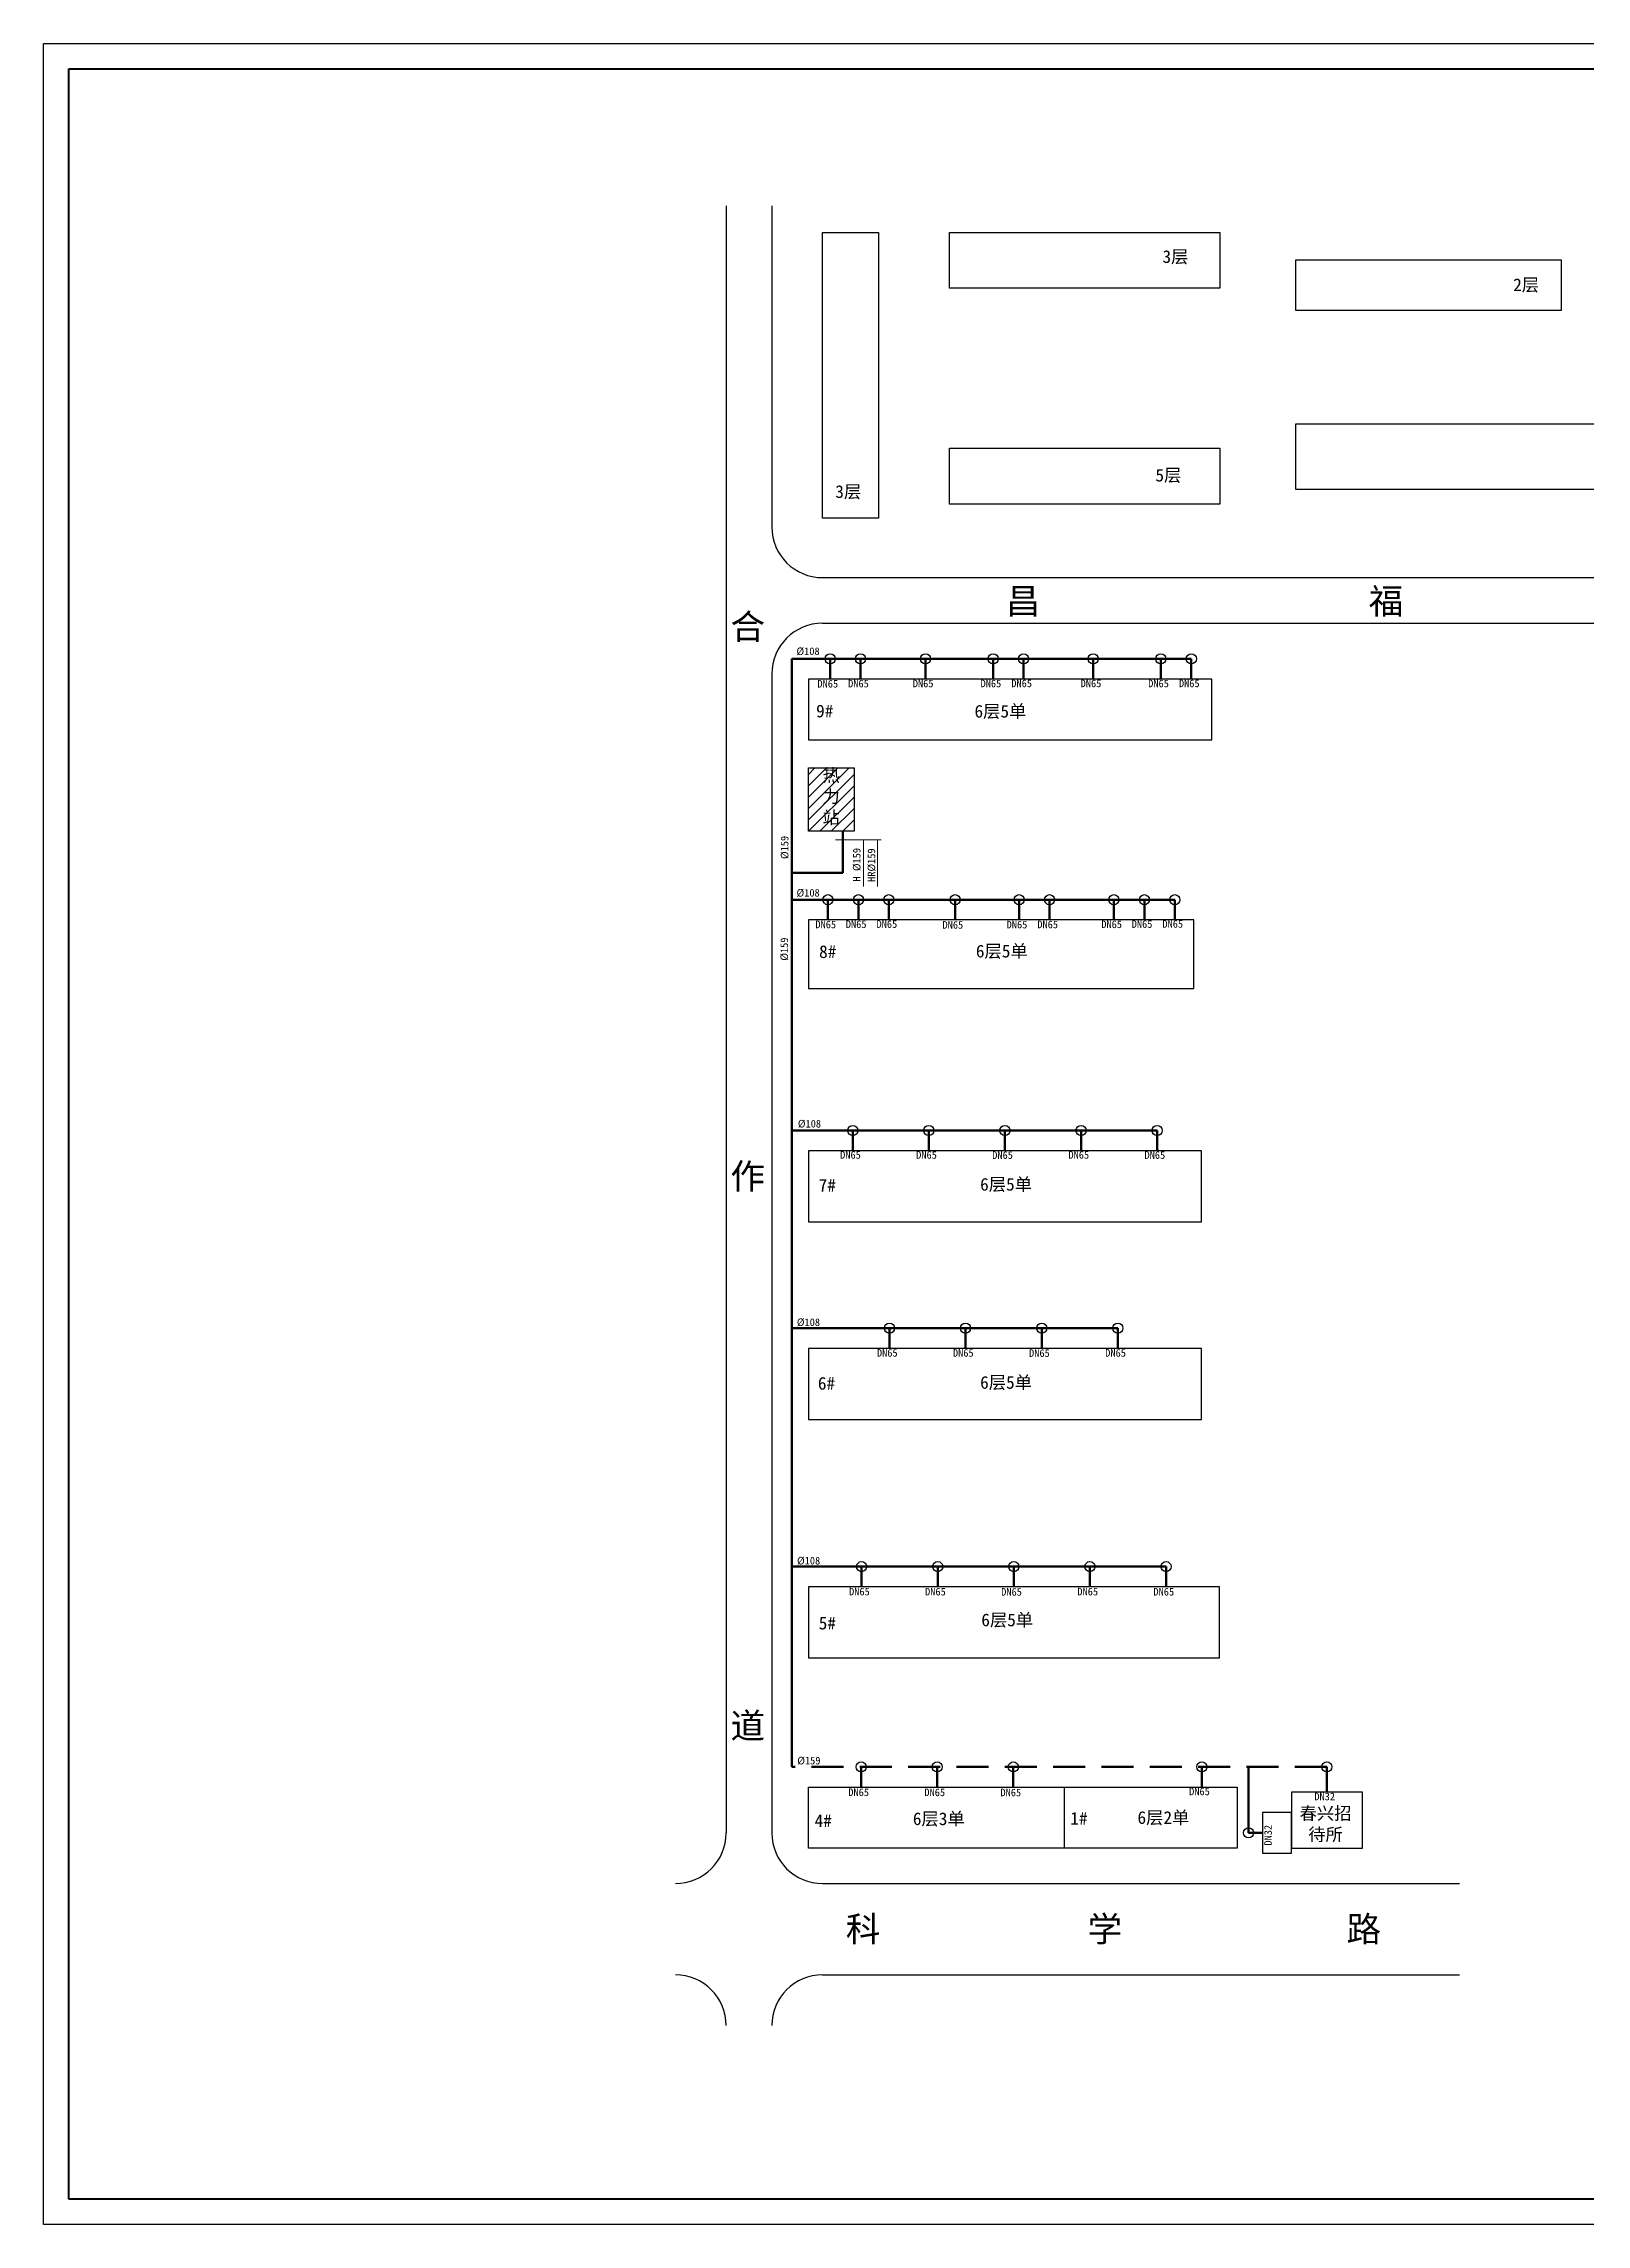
# Model space of a CAD drawing. Header units: millimetres. Extents: x 710 to 1314, y 285 to 715.
# Drawn here: x 710.2 to 1014.2, y 285.3 to 715.3 of the extents above; entities that cross this region are included whole.
import ezdxf

# ---------------------------------------------------------------- set-up
doc = ezdxf.new("R2010")
doc.units = ezdxf.units.MM
doc.linetypes.add('DASHED2', pattern=[9.525, 6.35, -3.175])
doc.layers.add('标注', color=7, linetype='Continuous', lineweight=18)
doc.layers.add('管道', color=7, linetype='Continuous', lineweight=50)
doc.layers.add('边线', color=1, linetype='Continuous')

msp = doc.modelspace()

# ---------------------------------------------------------------- hatches: boundary and pattern name
at = {"layer": '标注'}
h = msp.add_hatch(dxfattribs=at)
h.set_pattern_fill('ANSI31', color=256, scale=0.5, style=0)
h.set_pattern_definition([(45, (-113.4474, -34.9031), (-1.122532, 1.122532), [])])
h.paths.add_polyline_path([(869.89, 572.55), (860.89, 572.55), (860.89, 560.05), (869.89, 560.05)])
h.paths.add_polyline_path([(863.06, 572.95), (867.72, 572.95), (867.72, 559.45), (863.06, 559.45)], flags=9)

# ---------------------------------------------------------------- linework, layer by layer
at = {"lineweight": 40}
for p, q in [((715.18, 290.35), (715.18, 710.35)), ((715.18, 710.35), (1309.18, 710.35)), ((1309.18, 290.35), (715.18, 290.35))]:
    msp.add_line(p, q, dxfattribs=at)
for p, q in [((844.69, 683.38), (844.69, 362.55)), ((853.69, 683.38), (853.69, 620.05)), ((863.69, 621.76), (863.69, 678.11)), ((863.69, 678.11), (874.69, 678.11)), ((874.69, 678.11), (874.69, 621.76)), ((888.73, 678.11), (941.96, 678.11)), ((888.73, 667.11), (888.73, 678.11)), ((941.96, 678.11), (941.96, 667.11)), ((956.96, 662.73), (956.96, 672.73)), ((956.96, 672.73), (1009.26, 672.73)), ((1009.26, 672.73), (1009.26, 662.73)), ((941.96, 667.11), (888.73, 667.11)), ((1009.26, 662.73), (956.96, 662.73)), ((956.96, 627.4), (956.96, 640.4)), ((956.96, 640.4), (1086.96, 640.4)), ((888.73, 624.55), (888.73, 635.55)), ((888.73, 635.55), (941.96, 635.55)), ((941.96, 635.55), (941.96, 624.55)), ((941.96, 624.55), (888.73, 624.55)), ((1086.96, 627.4), (956.96, 627.4)), ((874.69, 621.76), (863.69, 621.76)), ((863.69, 610.05), (1122.41, 610.05)), ((863.69, 601.05), (1119.14, 601.05)), ((853.69, 591.05), (853.69, 362.55)), ((940.39, 590.05), (860.89, 590.05)), ((860.89, 590.05), (860.89, 578.05)), ((940.39, 578.05), (940.39, 590.05)), ((860.89, 578.05), (940.39, 578.05)), ((860.89, 572.55), (869.89, 572.55)), ((860.89, 560.05), (860.89, 572.55)), ((869.89, 572.55), (869.89, 560.05)), ((869.89, 560.05), (860.89, 560.05)), ((936.89, 542.55), (860.89, 542.55)), ((860.89, 542.55), (860.89, 529.05)), ((936.89, 529.05), (936.89, 542.55)), ((860.89, 529.05), (936.89, 529.05)), ((860.89, 497.05), (860.89, 483.05)), ((938.39, 497.05), (860.89, 497.05)), ((938.39, 483.05), (938.39, 497.05)), ((860.89, 483.05), (938.39, 483.05)), ((938.39, 458.05), (860.89, 458.05)), ((860.89, 458.05), (860.89, 444.05)), ((938.39, 444.05), (938.39, 458.05)), ((860.89, 444.05), (938.39, 444.05)), ((941.89, 411.05), (860.89, 411.05)), ((860.89, 411.05), (860.89, 397.05)), ((941.89, 397.05), (941.89, 411.05)), ((860.89, 397.05), (941.89, 397.05)), ((860.89, 359.55), (860.89, 371.55)), ((860.89, 371.55), (945.39, 371.55)), ((911.39, 359.55), (911.39, 371.55)), ((945.39, 371.55), (945.39, 359.55)), ((970.09, 370.55), (956.09, 370.55)), ((956.09, 370.55), (956.09, 359.55)), ((970.09, 359.55), (970.09, 370.55)), ((956.09, 366.55), (950.39, 366.55)), ((950.39, 366.55), (950.39, 358.55)), ((956.09, 358.55), (956.09, 366.55)), ((945.39, 359.55), (860.89, 359.55)), ((950.39, 358.55), (956.09, 358.55)), ((956.09, 358.55), (956.09, 359.55)), ((956.09, 359.55), (970.09, 359.55)), ((863.69, 352.55), (989.24, 352.55)), ((863.69, 334.55), (989.24, 334.55))]:
    msp.add_line(p, q)
for centre in [(865.18, 594.05), (871.18, 594.05), (883.99, 594.05), (897.32, 594.05), (903.32, 594.05), (917.04, 594.05), (930.37, 594.05), (936.37, 594.05), (864.76, 546.55), (870.76, 546.55), (876.76, 546.55), (889.81, 546.55), (902.44, 546.55), (908.44, 546.55), (921.11, 546.55), (927.11, 546.55), (933.11, 546.55), (869.64, 501.05), (884.64, 501.05), (899.64, 501.05), (914.64, 501.05), (929.64, 501.05), (876.88, 462.05), (891.88, 462.05), (906.88, 462.05), (921.88, 462.05), (871.39, 415.05), (886.39, 415.05), (901.39, 415.05), (916.39, 415.05), (931.39, 415.05), (871.29, 375.55), (886.29, 375.55), (901.29, 375.55), (938.43, 375.55), (963.09, 375.55), (947.66, 362.55)]:
    msp.add_circle(centre, 1)
for centre, start, end in [((863.69, 620.05), 180, 270), ((863.69, 591.05), 90, 180), ((834.69, 362.55), 270, 0), ((863.69, 362.55), 180, 270), ((834.69, 324.55), 0, 90), ((863.69, 324.55), 90, 180)]:
    msp.add_arc(centre, 10, start, end)
at = {"layer": '标注'}
for p, q in [((875.25, 558.34), (866.25, 558.34)), ((871.79, 549.16), (871.79, 558.34)), ((874.49, 549.16), (874.49, 558.34))]:
    msp.add_line(p, q, dxfattribs=at)
at = {"layer": '管道'}
for p, q in [((857.62, 594.05), (857.62, 375.55)), ((936.37, 594.05), (857.62, 594.05)), ((865.18, 590.05), (865.18, 594.05)), ((871.18, 590.05), (871.18, 594.05)), ((883.99, 590.05), (883.99, 594.05)), ((897.32, 590.05), (897.32, 594.05)), ((903.32, 590.05), (903.32, 594.05)), ((917.04, 590.05), (917.04, 594.05)), ((930.37, 590.05), (930.37, 594.05)), ((936.37, 590.05), (936.37, 594.05)), ((867.72, 560.11), (867.72, 551.83)), ((867.72, 551.83), (857.62, 551.83)), ((933.11, 546.55), (857.62, 546.55)), ((864.76, 542.55), (864.76, 546.55)), ((870.76, 542.55), (870.76, 546.55)), ((876.76, 542.55), (876.76, 546.55)), ((889.81, 542.55), (889.81, 546.55)), ((902.44, 542.55), (902.44, 546.55)), ((908.44, 542.55), (908.44, 546.55)), ((921.11, 542.55), (921.11, 546.55)), ((927.11, 542.55), (927.11, 546.55)), ((933.11, 542.55), (933.11, 546.55)), ((929.64, 501.05), (857.62, 501.05)), ((869.64, 497.05), (869.64, 501.05)), ((884.64, 497.05), (884.64, 501.05)), ((899.64, 497.05), (899.64, 501.05)), ((914.64, 497.05), (914.64, 501.05)), ((929.64, 497.05), (929.64, 501.05)), ((921.88, 462.05), (857.62, 462.05)), ((876.88, 458.05), (876.88, 462.05)), ((891.88, 458.05), (891.88, 462.05)), ((906.88, 458.05), (906.88, 462.05)), ((921.88, 458.05), (921.88, 462.05)), ((931.39, 415.05), (857.62, 415.05)), ((871.39, 411.05), (871.39, 415.05)), ((886.39, 411.05), (886.39, 415.05)), ((901.39, 411.05), (901.39, 415.05)), ((916.39, 411.05), (916.39, 415.05)), ((931.39, 411.05), (931.39, 415.05)), ((871.29, 371.55), (871.29, 375.55)), ((886.29, 371.55), (886.29, 375.55)), ((901.29, 371.55), (901.29, 375.55)), ((938.43, 371.55), (938.43, 375.55)), ((947.66, 375.55), (947.66, 362.55)), ((963.09, 375.55), (963.09, 370.55)), ((947.66, 362.55), (950.39, 362.55))]:
    msp.add_line(p, q, dxfattribs=at)
at = {"layer": '管道', "linetype": 'DASHED2'}
msp.add_line((963.09, 375.55), (857.62, 375.55), dxfattribs=at)
at = {"layer": '边线'}
for p, q in [((710.18, 715.35), (1314.18, 715.35)), ((710.18, 285.35), (710.18, 715.35)), ((1314.18, 285.35), (710.18, 285.35))]:
    msp.add_line(p, q, dxfattribs=at)

# ---------------------------------------------------------------- texts
at = {"layer": '标注'}
for s, insert, char_height, width, attachment_point in [('3{\\fSimSun|b0|i0|c134|p54;层}', (930.68, 674.6), 2.5, 16.8182, 1), ('2{\\fSimSun|b0|i0|c134|p54;层}', (999.8, 669.04), 2.5, 16.8182, 1), ('3{\\fSimSun|b0|i0|c134|p54;层}', (866.2, 628.27), 2.5, 16.8182, 1), ('5{\\fSimSun|b0|i0|c134|p54;层}', (929.29, 631.51), 2.5, 16.8182, 1), ('{\\fSimSun|b0|i0|c134|p54;昌}', (899.79, 607.91), 5, 114.2237, 1), ('{\\fSimSun|b0|i0|c134|p54;福}', (971.34, 607.91), 5, 114.2237, 1), ('{\\fSimSun|b0|i0|c134|p54;合\\P\\P\\P\\P\\P\\P\\P\\P\\P\\P\\P\\P\\P作\\P\\P\\P\\P\\P\\P\\P\\P\\P\\P\\P\\P\\P道}', (845.54, 602.87), 5, 5.6214, 1), ('%%C108', (858.55, 596.29), 1.5, 9.9494, 1), ('DN65', (862.68, 589.88), 1.5, 6.3469, 1), ('DN65', (868.73, 589.91), 1.5, 6.3469, 1), ('DN65', (881.48, 589.93), 1.5, 6.3469, 1), ('DN65', (894.83, 589.93), 1.5, 6.3469, 1), ('DN65', (900.88, 589.95), 1.5, 6.3469, 1), ('DN65', (914.56, 589.95), 1.5, 6.3469, 1), ('DN65', (927.87, 589.93), 1.5, 6.3469, 1), ('DN65', (933.92, 589.95), 1.5, 6.3469, 1), ('9#', (862.42, 585), 2.5, 5.2673, 1), ('6{\\fSimSun|b0|i0|c134|p54;层}5{\\fSimSun|b0|i0|c134|p54;单}', (893.64, 584.96), 2.5, 16.8182, 1), ('{\\fSimSun|b0|i0|c134|p54;热力站}', (863.69, 572.33), 2.5, 2.9399, 1), ('%%C108', (858.56, 548.66), 1.5, 9.9494, 1), ('DN65', (862.28, 542.42), 1.5, 6.3469, 1), ('DN65', (868.28, 542.47), 1.5, 6.3469, 1), ('DN65', (874.33, 542.49), 1.5, 6.3469, 1), ('DN65', (887.33, 542.33), 1.5, 6.3469, 1), ('DN65', (899.97, 542.39), 1.5, 6.3469, 1), ('DN65', (906.02, 542.42), 1.5, 6.3469, 1), ('DN65', (918.62, 542.45), 1.5, 6.3469, 1), ('DN65', (924.62, 542.5), 1.5, 6.3469, 1), ('DN65', (930.67, 542.52), 1.5, 6.3469, 1), ('8#', (863.01, 537.55), 2.5, 5.2673, 1), ('6{\\fSimSun|b0|i0|c134|p54;层}5{\\fSimSun|b0|i0|c134|p54;单}', (893.91, 537.66), 2.5, 16.8182, 1), ('%%C108', (858.82, 503.13), 1.5, 9.9494, 1), ('DN65', (867.16, 496.98), 1.5, 6.3469, 1), ('DN65', (882.14, 496.97), 1.5, 6.3469, 1), ('DN65', (897.13, 496.94), 1.5, 6.3469, 1), ('DN65', (912.15, 496.98), 1.5, 6.3469, 1), ('DN65', (927.14, 496.95), 1.5, 6.3469, 1), ('7#', (862.93, 491.51), 2.5, 5.2673, 1), ('6{\\fSimSun|b0|i0|c134|p54;层}5{\\fSimSun|b0|i0|c134|p54;单}', (894.75, 491.68), 2.5, 16.8182, 1), ('%%C108', (858.62, 463.99), 1.5, 9.9494, 1), ('DN65', (874.41, 457.94), 1.5, 6.3469, 1), ('DN65', (889.39, 457.93), 1.5, 6.3469, 1), ('DN65', (904.39, 457.9), 1.5, 6.3469, 1), ('DN65', (919.4, 457.94), 1.5, 6.3469, 1), ('6#', (862.77, 452.44), 2.5, 5.2673, 1), ('6{\\fSimSun|b0|i0|c134|p54;层}5{\\fSimSun|b0|i0|c134|p54;单}', (894.75, 452.62), 2.5, 16.8182, 1), ('%%C108', (858.66, 416.97), 1.5, 9.9494, 1), ('DN65', (868.92, 410.87), 1.5, 6.3469, 1), ('DN65', (883.9, 410.86), 1.5, 6.3469, 1), ('DN65', (898.9, 410.82), 1.5, 6.3469, 1), ('DN65', (913.91, 410.87), 1.5, 6.3469, 1), ('DN65', (928.9, 410.84), 1.5, 6.3469, 1), ('5#', (862.94, 405.16), 2.5, 5.2673, 1), ('6{\\fSimSun|b0|i0|c134|p54;层}5{\\fSimSun|b0|i0|c134|p54;单}', (894.98, 405.79), 2.5, 16.8182, 1), ('%%C159', (858.71, 377.55), 1.5, 9.9494, 1), ('DN65', (868.77, 371.3), 1.5, 6.3469, 1), ('DN65', (883.76, 371.29), 1.5, 6.3469, 1), ('DN65', (898.75, 371.26), 1.5, 6.3469, 1), ('DN65', (935.94, 371.47), 1.5, 6.3469, 1), ('DN32', (960.61, 370.47), 1.5, 6.3469, 1), ('4#', (862.12, 366.18), 2.5, 5.2673, 1), ('6{\\fSimSun|b0|i0|c134|p54;层}3{\\fSimSun|b0|i0|c134|p54;单}', (881.49, 366.58), 2.5, 16.8182, 1), ('1#', (912.53, 366.65), 2.5, 5.2673, 1), ('6{\\fSimSun|b0|i0|c134|p54;层}2{\\fSimSun|b0|i0|c134|p54;单}', (925.76, 366.82), 2.5, 16.8182, 1), ('{\\fSimSun|b0|i0|c134|p54;春兴招待所}', (962.82, 364.18), 2.5, 12.9873, 5), ('{\\fSimSun|b0|i0|c134|p54;科            学             路}', (868.27, 346.08), 5, 114.2237, 1)]:
    msp.add_mtext(s, dxfattribs=dict(at, insert=insert, char_height=char_height, width=width, attachment_point=attachment_point))
at = {"layer": '标注', "char_height": 1.5, "attachment_point": 1, "rotation": 90}
for s, insert, width in [('%%C159', (855.46, 554.56), 9.9494), ('H %%C159', (869.67, 550.14), 11.8997), ('HR%%C159', (872.57, 550.06), 11.9811), ('%%C159', (855.39, 534.51), 9.9494), ('DN32', (950.73, 360.04), 3.133)]:
    msp.add_mtext(s, dxfattribs=dict(at, insert=insert, width=width))

doc.saveas('drawing.dxf')
